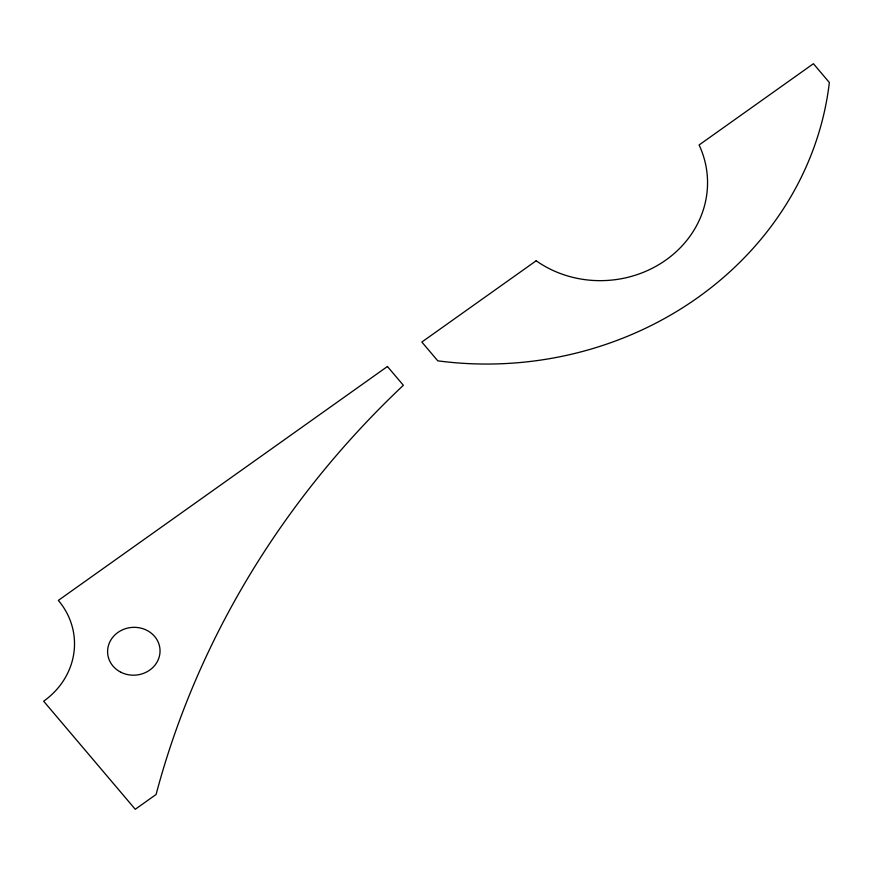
<?xml version="1.0" encoding="UTF-8"?>
<svg xmlns="http://www.w3.org/2000/svg" width="873" height="873" viewBox="0 0 873 873"><rect width="100%" height="100%" fill="white"/><g stroke="black" fill="none" stroke-linecap="round" stroke-linejoin="round"><path stroke-width="1.31" d="M387.437 366.496L58.338 600.406A78.712 71.739 -4.4 0 1 43.65 701.205L135.26 809.282L156.081 794.474A960.06 874.997 -4.4 0 1 403.37 385.288L387.437 366.496M536.175 260.776L421.845 342.041L437.777 360.833A340.11 309.97 -4.4 0 0 829.35 82.509L813.418 63.718L699.087 144.983A105.906 96.521 -4.4 0 1 666.001 259.958A105.906 96.521 -4.4 0 1 536.175 260.776M120.943 672.275A26.234 23.909 -4.4 0 0 160.043 650.68A26.234 23.909 -4.4 0 0 120.474 630.841A26.234 23.909 -4.4 0 0 120.943 672.275"/></g></svg>
